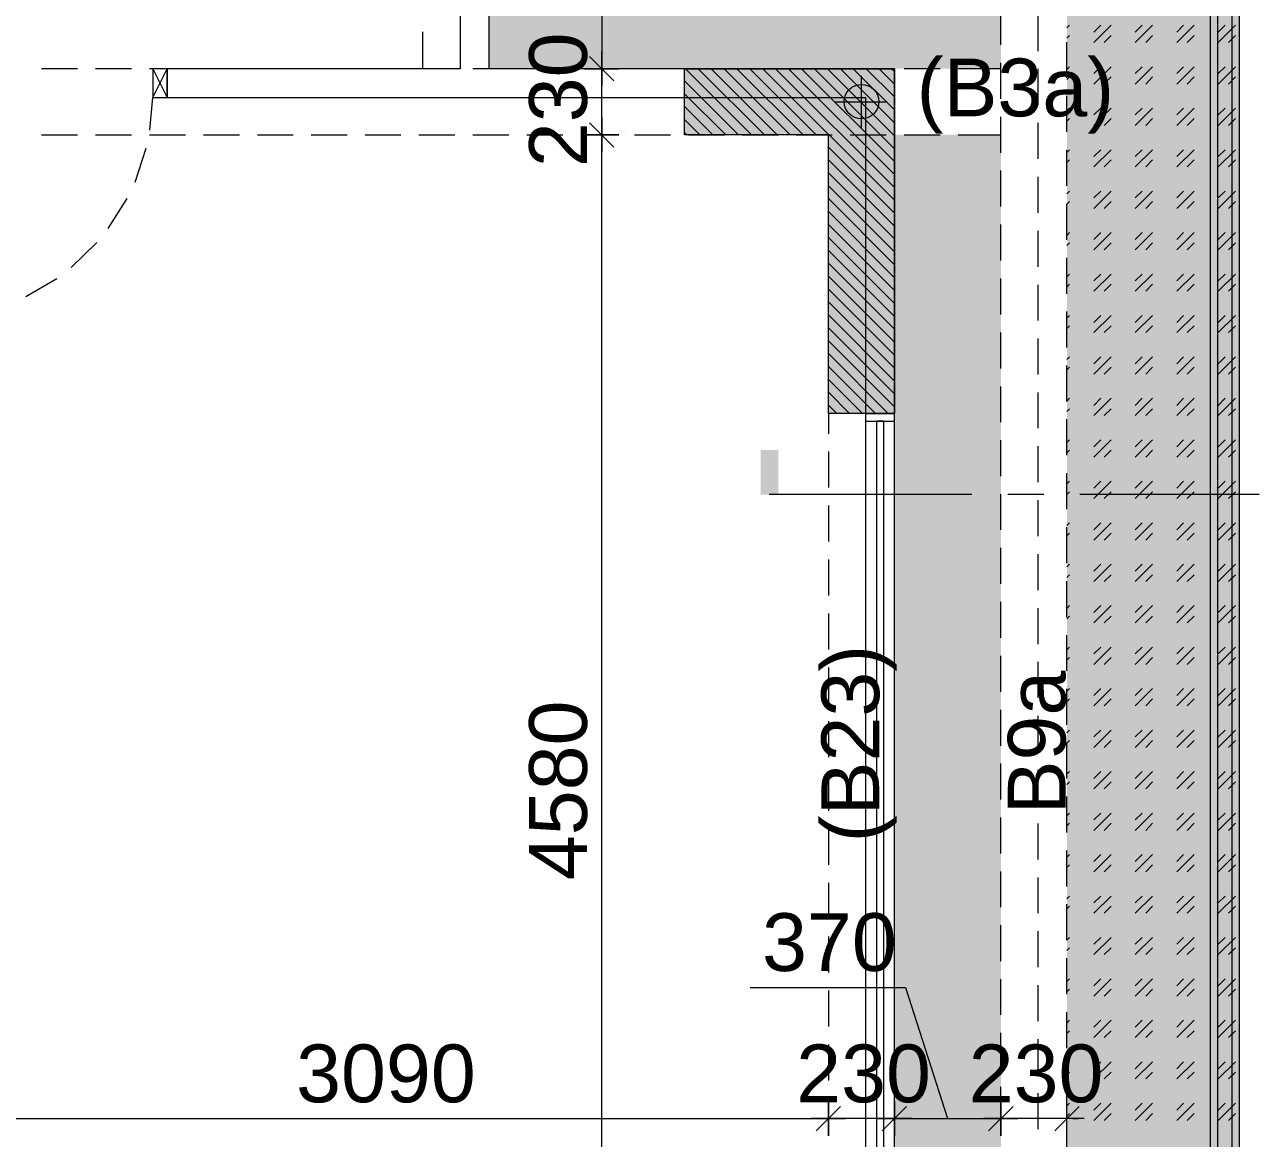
# Model space of a CAD drawing. Header units: millimetres. Extents: x -1303 to 98744, y -1303 to 90097.
# Drawn here: x 70999 to 75293, y 48611 to 52485 of the extents above; entities that cross this region are included whole.
import ezdxf

# ---------------------------------------------------------------- set-up
doc = ezdxf.new("R2010")
doc.units = ezdxf.units.MM
doc.layers.add('PDF_Geometry', color=7, linetype='Continuous')
doc.layers.add('PDF_Text', color=7, linetype='Continuous')
doc.layers.add('PDF_Solid Fills', color=192, linetype='Continuous', true_color=0xc2c0c0c0)
doc.styles.add('PDF ArialMT', font='arial.ttf')

msp = doc.modelspace()

# ---------------------------------------------------------------- hatches: boundary and pattern name
at = {"layer": 'PDF_Solid Fills'}
msp.add_hatch(color=256, dxfattribs=at).paths.add_polyline_path([(73294.27487, 52332.70656), (74024.29631, 52332.70656), (74024.29631, 51132.74276), (73794.26737, 51132.74276), (73794.26737, 52102.68174), (73294.27487, 52102.68174)])

# ---------------------------------------------------------------- linework, layer by layer
at = {"layer": 'PDF_Geometry', "color": 9, "lineweight": 0, "true_color": 0xc0c0c0}
for points in [[(74023.61861, 46692.48082), (75223.66506, 46692.48082), (75223.66506, 62532.60548), (71793.62796, 62532.60548)], [(74023.61861, 46717.02259), (75199.11916, 46717.02259), (75199.11916, 62507.21659), (71793.62796, 62507.21659)], [(74023.61861, 46766.95324), (75149.19264, 46766.95324), (75149.19264, 62457.28594), (71793.62796, 62457.28594)], [(74023.61861, 46792.34213), (75123.80375, 46792.34213), (75123.80375, 62431.89706), (71793.62796, 62431.89706)], [(74523.7764, 52393.12914), (74523.7764, 52518.38347)], [(74623.6377, 52300.03655), (74623.6377, 52424.44375)], [(71433.95205, 52118.08286), (71444.10926, 52232.33285), (71494.03578, 52332.19829)], [(71444.10926, 52332.19829), (71494.03578, 52232.33285)], [(74523.7764, 52206.10097), (74523.7764, 52331.35116)], [(74623.6377, 52112.16126), (74623.6377, 52237.41145)], [(74523.7764, 52018.22155), (74523.7764, 52143.47174)], [(71382.32302, 51937.8234), (71421.2576, 52056.30488)], [(74623.6377, 51925.12896), (74623.6377, 52049.53616)], [(74523.7764, 51831.18924), (74523.7764, 51956.44357)], [(71289.23043, 51776.17999), (71355.24815, 51881.1199)], [(74623.6377, 51737.24954), (74623.6377, 51862.50386)], [(74523.7764, 51643.31395), (74523.7764, 51768.56415)], [(71159.74876, 51640.77258), (71249.46112, 51727.09646)], [(74623.6377, 51549.37425), (74623.6377, 51674.62443)], [(71002.34095, 51539.21703), (71109.82224, 51602.68925)], [(74523.7764, 51456.28166), (74523.7764, 51580.68473)], [(74623.6377, 51362.34194), (74623.6377, 51487.59214)], [(74523.7764, 51268.40223), (74523.7764, 51393.65656)], [(74623.6377, 51174.46252), (74623.6377, 51299.71685)], [(74523.7764, 51081.36993), (74523.7764, 51205.77713)], [(74623.6377, 50987.43435), (74623.6377, 51112.68455)], [(74523.7764, 50893.49464), (74523.7764, 51018.74483)], [(74623.6377, 50799.55493), (74623.6377, 50924.80513)], [(74523.7764, 50705.61521), (74523.7764, 50830.86954)], [(74623.6377, 50612.52263), (74623.6377, 50736.92983)], [(74523.7764, 50518.58292), (74523.7764, 50643.83725)], [(74623.6377, 50424.64733), (74623.6377, 50549.89753)], [(74523.7764, 50330.70763), (74523.7764, 50455.95782)], [(74623.6377, 50237.61504), (74623.6377, 50362.01811)], [(74523.7764, 50143.67533), (74523.7764, 50268.92552)], [(74623.6377, 50049.73561), (74623.6377, 50174.98994)], [(74523.7764, 49955.7959), (74523.7764, 50081.05023)], [(74623.6377, 49862.70332), (74623.6377, 49987.11052)], [(74523.7764, 49768.76773), (74523.7764, 49893.1708)], [(74623.6377, 49674.82803), (74623.6377, 49800.07821)], [(74523.7764, 49580.88831), (74523.7764, 49706.13851)], [(74623.6377, 49486.9486), (74623.6377, 49612.20292)], [(74523.7764, 49393.85601), (74523.7764, 49518.26322)], [(74623.6377, 49299.9163), (74623.6377, 49425.17063)], [(74523.7764, 49205.98072), (74523.7764, 49331.23091)], [(74623.6377, 49112.04101), (74623.6377, 49237.2912)], [(74523.7764, 49018.94842), (74523.7764, 49143.35149)], [(74623.6377, 48925.00871), (74623.6377, 49049.41591)], [(74523.7764, 48831.06899), (74523.7764, 48956.32332)], [(74623.6377, 48737.12929), (74623.6377, 48862.38361)], [(74523.7764, 48643.1937), (74523.7764, 48768.4439)], [(74623.6377, 48550.10111), (74623.6377, 48674.50418)]]:
    msp.add_lwpolyline(points, dxfattribs=at)
at = {"layer": 'PDF_Geometry', "color": 122, "lineweight": 0, "true_color": 0x00b88a}
for points in [[(73005.52587, 58237.65195), (73005.52587, 58257.11924), (73005.52587, 52352.50857), (73005.52587, 52371.97173)], [(73005.52587, 52102.00405), (73005.52587, 52332.19829)], [(73005.52587, 47542.16144), (73005.52587, 52082.54089), (73005.52587, 52062.2306)], [(73521.76659, 49135.73565), (74062.54494, 49135.73565), (74208.95253, 48679.58279)], [(74665.95252, 48721.8976), (74581.32289, 48637.26798)], [(74623.6377, 48619.49493), (74623.6377, 48739.67066)], [(70744.22059, 48679.58279), (70723.90618, 48679.58279), (73773.96121, 48679.58279), (73753.6468, 48679.58279)], [(74023.61861, 48679.58279), (73794.26737, 48679.58279)], [(74064.23918, 48679.58279), (74043.92476, 48679.58279), (74373.9803, 48679.58279), (74353.67415, 48679.58279)], [(74623.6377, 48679.58279), (74393.45174, 48679.58279)], [(74683.7297, 48679.58279), (74563.55398, 48679.58279)], [(74643.95212, 48679.58279), (74664.26654, 48679.58279)]]:
    msp.add_lwpolyline(points, dxfattribs=at)
at = {"layer": 'PDF_Geometry', "color": 9, "lineweight": 0, "true_color": 0xc0c0c0}
for points in [[(74023.61861, 52332.19829), (72613.68408, 52332.19829), (72613.68408, 52632.63346), (72513.82278, 52632.63346), (72513.82278, 52332.19829), (71494.03578, 52332.19829), (71494.03578, 52232.33285), (73923.75731, 52232.33285), (73923.75731, 51132.14771), (74023.61861, 51132.14771)], [(71444.10926, 52232.33285), (71494.04074, 52232.33285), (71494.04074, 52332.19581), (71444.10926, 52332.19581)], [(73923.75731, 51105.91583), (74023.62027, 51105.91583), (74023.62027, 51132.15101), (73923.75731, 51132.15101)], [(73923.75731, 48492.55049), (74023.62027, 48492.55049), (74023.62027, 51132.14848), (73923.75731, 51132.14848)], [(73960.98939, 48518.7865), (73987.22457, 48518.7865), (73987.22457, 51105.91428), (73960.98939, 51105.91428)]]:
    msp.add_lwpolyline(points, close=True, dxfattribs=at)
at = {"layer": 'PDF_Geometry', "color": 157, "lineweight": 0, "true_color": 0x3f5f7f}
for points in [[(74393.45174, 52415.13366), (74393.45174, 52539.54087)], [(72383.49811, 52332.19829), (72383.49811, 52460.83284)], [(72613.68408, 52332.19829), (72613.68408, 52460.83284)], [(74623.6377, 52300.03655), (74623.6377, 52424.44375)], [(74393.45174, 52227.25837), (74393.45174, 52352.50857)], [(71182.60041, 52332.19829), (71057.35021, 52332.19829)], [(71370.47983, 52332.19829), (71245.22964, 52332.19829)], [(71557.508, 52332.19829), (71432.25781, 52332.19829)], [(71745.38742, 52332.19829), (71620.13723, 52332.19829)], [(71932.41559, 52332.19829), (71808.01666, 52332.19829)], [(72120.29502, 52332.19829), (71995.04482, 52332.19829)], [(72307.33145, 52332.19829), (72182.92424, 52332.19829)], [(72495.2026, 52332.19829), (72369.95241, 52332.19829)], [(72682.23904, 52332.19829), (72557.83183, 52332.19829)], [(72870.11846, 52332.19829), (72744.86, 52332.19829)], [(73057.98962, 52332.19829), (72932.73943, 52332.19829)], [(73245.02605, 52332.19829), (73119.77586, 52332.19829)], [(73432.90548, 52332.19829), (73307.64701, 52332.19829)], [(73619.93364, 52332.19829), (73494.68345, 52332.19829)], [(73807.81306, 52332.19829), (73682.56288, 52332.19829)], [(73994.84124, 52332.19829), (73870.43403, 52332.19829)], [(74182.72066, 52332.19829), (74057.47046, 52332.19829)], [(74393.45174, 52332.19829), (74245.34989, 52332.19829)], [(74623.6377, 52112.16126), (74623.6377, 52237.41145)], [(74393.45174, 52039.37895), (74393.45174, 52164.62915)], [(71057.35021, 52102.00405), (71182.60041, 52102.00405)], [(71245.22964, 52102.00405), (71370.47983, 52102.00405)], [(71432.25781, 52102.00405), (71557.508, 52102.00405)], [(71620.13723, 52102.00405), (71745.38742, 52102.00405)], [(71808.01666, 52102.00405), (71932.41559, 52102.00405)], [(71995.04482, 52102.00405), (72120.29502, 52102.00405)], [(72182.92424, 52102.00405), (72307.33145, 52102.00405)], [(72369.95241, 52102.00405), (72495.2026, 52102.00405)], [(72557.83183, 52102.00405), (72682.23904, 52102.00405)], [(72744.86, 52102.00405), (72870.11846, 52102.00405)], [(72932.73943, 52102.00405), (73057.98962, 52102.00405)], [(73119.77586, 52102.00405), (73245.02605, 52102.00405)], [(73307.64701, 52102.00405), (73432.90548, 52102.00405)], [(73494.68345, 52102.00405), (73619.93364, 52102.00405)], [(73682.56288, 52102.00405), (73807.81306, 52102.00405)], [(73870.43403, 52102.00405), (73994.84124, 52102.00405)], [(74057.47046, 52102.00405), (74182.72066, 52102.00405)], [(74245.34989, 52102.00405), (74393.45174, 52102.00405)], [(74623.6377, 51925.12896), (74623.6377, 52049.53616)], [(74393.45174, 51852.34665), (74393.45174, 51977.60098)], [(74623.6377, 51737.24954), (74623.6377, 51862.50386)], [(74393.45174, 51664.47136), (74393.45174, 51789.72156)], [(74623.6377, 51549.37425), (74623.6377, 51674.62443)], [(74393.45174, 51477.43906), (74393.45174, 51602.68925)], [(74623.6377, 51362.34194), (74623.6377, 51487.59214)], [(74393.45174, 51289.55964), (74393.45174, 51414.81396)], [(74623.6377, 51174.46252), (74623.6377, 51299.71685)], [(74393.45174, 51102.52734), (74393.45174, 51226.93454)], [(73794.26737, 51132.14771), (73794.26737, 51061.90677)], [(74023.61861, 51061.90677), (74023.61861, 51132.14771)], [(74623.6377, 50987.43435), (74623.6377, 51112.68455)], [(74393.45174, 50914.65205), (74393.45174, 51039.90224)], [(73794.26737, 51000.12879), (73794.26737, 50874.87447)], [(74023.61861, 50874.87447), (74023.61861, 51000.12879)], [(74623.6377, 50799.55493), (74623.6377, 50924.80513)], [(74393.45174, 50727.61975), (74393.45174, 50852.02695)], [(73794.26737, 50812.24937), (73794.26737, 50686.99918)], [(74023.61861, 50686.99918), (74023.61861, 50812.24937)], [(74623.6377, 50612.52263), (74623.6377, 50736.92983)], [(74393.45174, 50539.74033), (74393.45174, 50664.99465)], [(73794.26737, 50624.36995), (73794.26737, 50499.96688)], [(74023.61861, 50499.96688), (74023.61861, 50624.36995)], [(74623.6377, 50424.64733), (74623.6377, 50549.89753)], [(74393.45174, 50352.71215), (74393.45174, 50477.11522)], [(73794.26737, 50437.34178), (73794.26737, 50312.08745)], [(74023.61861, 50312.08745), (74023.61861, 50437.34178)], [(74623.6377, 50237.61504), (74623.6377, 50362.01811)], [(74393.45174, 50164.83273), (74393.45174, 50290.08293)], [(73794.26737, 50249.46236), (73794.26737, 50125.05516)], [(74023.61861, 50125.05516), (74023.61861, 50249.46236)], [(74623.6377, 50049.73561), (74623.6377, 50174.98994)], [(74393.45174, 49976.95331), (74393.45174, 50102.20764)], [(73794.26737, 50062.43005), (73794.26737, 49937.17987)], [(74023.61861, 49937.17987), (74023.61861, 50062.43005)], [(74623.6377, 49862.70332), (74623.6377, 49987.11052)], [(74393.45174, 49789.92514), (74393.45174, 49915.17533)], [(73794.26737, 49874.55476), (73794.26737, 49750.14756)], [(74023.61861, 49750.14756), (74023.61861, 49874.55476)], [(74623.6377, 49674.82803), (74623.6377, 49800.07821)], [(74393.45174, 49602.04572), (74393.45174, 49727.29591)], [(73794.26737, 49687.52247), (73794.26737, 49562.26814)], [(74023.61861, 49562.26814), (74023.61861, 49687.52247)], [(74623.6377, 49486.9486), (74623.6377, 49612.20292)], [(74393.45174, 49415.01341), (74393.45174, 49539.42062)], [(73794.26737, 49499.64304), (73794.26737, 49374.39285)], [(74023.61861, 49374.39285), (74023.61861, 49499.64304)], [(74623.6377, 49299.9163), (74623.6377, 49425.17063)], [(74393.45174, 49227.13812), (74393.45174, 49352.38832)], [(73794.26737, 49312.61075), (73794.26737, 49187.36055)], [(74023.61861, 49187.36055), (74023.61861, 49312.61075)], [(74623.6377, 49112.04101), (74623.6377, 49237.2912)], [(74393.45174, 49040.10583), (74393.45174, 49164.5089)], [(73794.26737, 49124.73545), (73794.26737, 48999.48113)], [(74023.61861, 48999.48113), (74023.61861, 49124.73545)], [(74623.6377, 48925.00871), (74623.6377, 49049.41591)], [(74393.45174, 48852.2264), (74393.45174, 48977.48073)], [(73794.26737, 48937.70315), (73794.26737, 48812.45295)], [(74023.61861, 48812.45295), (74023.61861, 48937.70315)], [(74623.6377, 48737.12929), (74623.6377, 48862.38361)], [(74393.45174, 48665.1941), (74393.45174, 48789.60131)], [(73794.26737, 48749.82373), (73794.26737, 48624.57353)], [(74023.61861, 48624.57353), (74023.61861, 48749.82373)], [(74623.6377, 48550.10111), (74623.6377, 48674.50418)]]:
    msp.add_lwpolyline(points, dxfattribs=at)
at = {"layer": 'PDF_Geometry', "lineweight": 0}
for points in [[(72383.49811, 52482.83737), (72383.49811, 52482.83737)], [(72383.49811, 52482.83737), (72383.49811, 52482.83737)], [(72613.68408, 52482.83737), (72613.68408, 52482.83737)], [(72613.68408, 52482.83737), (72613.68408, 52482.83737)], [(74393.45174, 52482.83737), (74393.45174, 52482.83737)], [(74393.45174, 52482.83737), (74393.45174, 52482.83737)], [(74623.6377, 52474.3744), (74632.95192, 52483.68449)], [(74623.6377, 52482.83737), (74623.6377, 52482.83737)], [(74717.58155, 52423.59663), (74777.66528, 52483.68449)], [(74717.58155, 52459.14273), (74741.27619, 52483.68449)], [(74861.45191, 52423.59663), (74921.53565, 52483.68449)], [(74861.45191, 52459.14273), (74885.98954, 52483.68449)], [(75006.16527, 52423.59663), (75066.25727, 52483.68449)], [(75006.16527, 52459.14273), (75029.85991, 52483.68449)], [(75150.03564, 52423.59663), (75210.12763, 52483.68449)], [(75150.03564, 52459.14273), (75174.58153, 52483.68449)], [(74623.6377, 52437.98532), (74632.95192, 52447.2954)], [(74753.12765, 52423.59663), (74777.66528, 52447.2954)], [(74897.841, 52423.59663), (74921.53565, 52447.2954)], [(75041.71136, 52423.59663), (75066.25727, 52447.2954)], [(75186.42472, 52423.59663), (75210.12763, 52447.2954)], [(72383.49811, 52421.0594), (72383.49811, 52421.0594)], [(72383.49811, 52421.0594), (72383.49811, 52421.0594)], [(72613.68408, 52421.0594), (72613.68408, 52421.0594)], [(72613.68408, 52421.0594), (72613.68408, 52421.0594)], [(74393.45174, 52421.0594), (74393.45174, 52421.0594)], [(74393.45174, 52421.0594), (74393.45174, 52421.0594)], [(74623.6377, 52421.0594), (74623.6377, 52421.0594)], [(75223.66506, 52300.03655), (75223.66506, 52424.44375)], [(72383.49811, 52332.19829), (72383.49811, 52332.19829)], [(72383.49811, 52332.19829), (72383.49811, 52332.19829)], [(72613.68408, 52332.19829), (72613.68408, 52332.19829)], [(72613.68408, 52332.19829), (72613.68408, 52332.19829)], [(73005.52587, 52332.19829), (73005.52587, 52332.19829)], [(73005.52587, 52332.19829), (73005.52587, 52332.19829)], [(73086.767, 52332.19829), (73086.767, 52332.19829)], [(73086.767, 52332.19829), (73086.767, 52332.19829)], [(73149.39623, 52332.19829), (73149.39623, 52332.19829)], [(73149.39623, 52332.19829), (73149.39623, 52332.19829)], [(73212.0172, 52332.19829), (73212.0172, 52332.19829)], [(73212.0172, 52332.19829), (73212.0172, 52332.19829)], [(73294.10958, 52332.19829), (73294.10958, 52332.19829)], [(73294.10958, 52332.19829), (73294.10958, 52332.19829)], [(73296.64682, 52332.19829), (73526.84106, 52102.00405)], [(73341.49886, 52332.19829), (73571.69311, 52102.00405)], [(73386.35918, 52332.19829), (73616.54515, 52102.00405)], [(73431.21123, 52332.19829), (73661.40547, 52102.00405)], [(73476.06328, 52332.19829), (73706.25751, 52102.00405)], [(73520.91533, 52332.19829), (73751.10956, 52102.00405)], [(73565.76737, 52332.19829), (74023.61861, 51874.35118)], [(73610.62769, 52332.19829), (74023.61861, 51919.20323)], [(73655.47974, 52332.19829), (74023.61861, 51964.05941)], [(73700.33179, 52332.19829), (74023.61861, 52008.91146)], [(73746.0351, 52332.19829), (74023.61861, 52053.76764)], [(73790.88714, 52332.19829), (74023.61861, 52098.61969)], [(73835.73919, 52332.19829), (74023.61861, 52143.47174)], [(73880.59124, 52332.19829), (74023.61861, 52189.17504)], [(73925.44329, 52332.19829), (74023.61861, 52234.02709)], [(73970.30361, 52332.19829), (74023.61861, 52278.87914)], [(74015.15565, 52332.19829), (74023.61861, 52323.73533)], [(74393.45174, 52332.19829), (74393.45174, 52332.19829)], [(74393.45174, 52332.19829), (74393.45174, 52332.19829)], [(74623.6377, 52329.65692), (74632.95192, 52338.967)], [(74623.6377, 52332.19829), (74623.6377, 52332.19829)], [(74717.58155, 52278.87914), (74777.66528, 52338.967)], [(74717.58155, 52315.27236), (74741.27619, 52338.967)], [(74861.45191, 52278.87914), (74921.53565, 52338.967)], [(74861.45191, 52315.27236), (74885.98954, 52338.967)], [(75006.16527, 52278.87914), (75066.25727, 52338.967)], [(75006.16527, 52315.27236), (75029.85991, 52338.967)], [(75150.03564, 52278.87914), (75210.12763, 52338.967)], [(75150.03564, 52315.27236), (75174.58153, 52338.967)], [(73294.10958, 52289.88348), (73481.989, 52102.00405)], [(74623.6377, 52294.11496), (74632.95192, 52303.42504)], [(74753.12765, 52278.87914), (74777.66528, 52303.42504)], [(74897.841, 52278.87914), (74921.53565, 52303.42504)], [(75041.71136, 52278.87914), (75066.25727, 52303.42504)], [(75186.42472, 52278.87914), (75210.12763, 52303.42504)], [(73294.10958, 52245.02729), (73437.13696, 52102.00405)], [(75223.66506, 52112.16126), (75223.66506, 52237.41145)], [(73294.10958, 52200.17524), (73392.27664, 52102.00405)], [(74623.6377, 52185.78656), (74632.95192, 52195.09664)], [(74717.58155, 52135.00878), (74777.66528, 52195.09664)], [(74717.58155, 52171.402), (74741.27619, 52195.09664)], [(74861.45191, 52135.00878), (74921.53565, 52195.09664)], [(74861.45191, 52171.402), (74885.98954, 52195.09664)], [(75006.16527, 52135.00878), (75066.25727, 52195.09664)], [(75006.16527, 52171.402), (75029.85991, 52195.09664)], [(75150.03564, 52135.00878), (75210.12763, 52195.09664)], [(75150.03564, 52171.402), (75174.58153, 52195.09664)], [(73294.10958, 52155.32319), (73347.4246, 52102.00405)], [(74623.6377, 52149.39747), (74632.95192, 52158.70756)], [(74753.12765, 52135.00878), (74777.66528, 52158.70756)], [(74897.841, 52135.00878), (74921.53565, 52158.70756)], [(75041.71136, 52135.00878), (75066.25727, 52158.70756)], [(75186.42472, 52135.00878), (75210.12763, 52158.70756)], [(73005.52587, 52102.00405), (73005.52587, 52102.00405)], [(73005.52587, 52102.00405), (73005.52587, 52102.00405)], [(73086.767, 52102.00405), (73086.767, 52102.00405)], [(73086.767, 52102.00405), (73086.767, 52102.00405)], [(73149.39623, 52102.00405), (73149.39623, 52102.00405)], [(73149.39623, 52102.00405), (73149.39623, 52102.00405)], [(73212.0172, 52102.00405), (73212.0172, 52102.00405)], [(73212.0172, 52102.00405), (73212.0172, 52102.00405)], [(73294.10958, 52110.46701), (73301.72956, 52102.00405)], [(73294.10958, 52102.00405), (73294.10958, 52102.00405)], [(73294.10958, 52102.00405), (73294.10958, 52102.00405)], [(73794.26737, 52059.68923), (74023.61861, 51829.49913)], [(74623.6377, 52041.0732), (74632.95192, 52050.37915)], [(74717.58155, 51990.29542), (74777.66528, 52050.37915)], [(74717.58155, 52026.68451), (74741.27619, 52050.37915)], [(74861.45191, 51990.29542), (74921.53565, 52050.37915)], [(74861.45191, 52026.68451), (74885.98954, 52050.37915)], [(75006.16527, 51990.29542), (75066.25727, 52050.37915)], [(75006.16527, 52026.68451), (75029.85991, 52050.37915)], [(75150.03564, 51990.29542), (75210.12763, 52050.37915)], [(75150.03564, 52026.68451), (75174.58153, 52050.37915)], [(73794.26737, 52014.83719), (74023.61861, 51784.64295)], [(74623.6377, 52005.5271), (74632.95192, 52014.83719)], [(74753.12765, 51990.29542), (74777.66528, 52014.83719)], [(74897.841, 51990.29542), (74921.53565, 52014.83719)], [(75041.71136, 51990.29542), (75066.25727, 52014.83719)], [(75186.42472, 51990.29542), (75210.12763, 52014.83719)], [(75223.66506, 51925.12896), (75223.66506, 52049.53616)], [(73794.26737, 51969.98101), (74023.61861, 51739.79091)], [(73794.26737, 51925.12896), (74023.61861, 51694.93472)], [(73794.26737, 51880.27691), (74023.61861, 51650.08267)], [(74623.6377, 51897.20283), (74632.95192, 51906.50879)], [(74717.58155, 51846.42506), (74777.66528, 51906.50879)], [(74717.58155, 51882.81414), (74741.27619, 51906.50879)], [(74861.45191, 51846.42506), (74921.53565, 51906.50879)], [(74861.45191, 51882.81414), (74885.98954, 51906.50879)], [(75006.16527, 51846.42506), (75066.25727, 51906.50879)], [(75006.16527, 51882.81414), (75029.85991, 51906.50879)], [(75150.03564, 51846.42506), (75210.12763, 51906.50879)], [(75150.03564, 51882.81414), (75174.58153, 51906.50879)], [(73794.26737, 51835.42072), (74023.61861, 51605.23062)], [(74623.6377, 51860.80961), (74632.95192, 51870.1197)], [(74753.12765, 51846.42506), (74777.66528, 51870.1197)], [(74897.841, 51846.42506), (74921.53565, 51870.1197)], [(75041.71136, 51846.42506), (75066.25727, 51870.1197)], [(75186.42472, 51846.42506), (75210.12763, 51870.1197)], [(75223.66506, 51737.24954), (75223.66506, 51862.50386)], [(73794.26737, 51790.56868), (74023.61861, 51560.37444)], [(74623.6377, 51752.48535), (74632.95192, 51762.63842)], [(74717.58155, 51702.55469), (74777.66528, 51762.63842)], [(74717.58155, 51738.09665), (74741.27619, 51762.63842)], [(74861.45191, 51702.55469), (74921.53565, 51762.63842)], [(74861.45191, 51738.09665), (74885.98954, 51762.63842)], [(75006.16527, 51702.55469), (75066.25727, 51762.63842)], [(75006.16527, 51738.09665), (75029.85991, 51762.63842)], [(75150.03564, 51702.55469), (75210.12763, 51762.63842)], [(75150.03564, 51738.09665), (75174.58153, 51762.63842)], [(73794.26737, 51744.8695), (74023.61861, 51515.5224)], [(74623.6377, 51716.93925), (74632.95192, 51726.24934)], [(74753.12765, 51702.55469), (74777.66528, 51726.24934)], [(74897.841, 51702.55469), (74921.53565, 51726.24934)], [(75041.71136, 51702.55469), (75066.25727, 51726.24934)], [(75186.42472, 51702.55469), (75210.12763, 51726.24934)], [(73794.26737, 51700.01332), (74023.61861, 51470.66621)], [(75223.66506, 51549.37425), (75223.66506, 51674.62443)], [(73794.26737, 51655.16128), (74023.61861, 51425.81416)], [(73794.26737, 51610.3051), (74023.61861, 51380.96211)], [(74623.6377, 51608.61498), (74632.95192, 51617.92506)], [(74623.6377, 51572.22177), (74632.95192, 51582.37897)], [(74717.58155, 51557.83721), (74777.66528, 51617.92506)], [(74717.58155, 51594.22629), (74741.27619, 51617.92506)], [(74753.12765, 51557.83721), (74777.66528, 51582.37897)], [(74861.45191, 51557.83721), (74921.53565, 51617.92506)], [(74861.45191, 51594.22629), (74885.98954, 51617.92506)], [(74897.841, 51557.83721), (74921.53565, 51582.37897)], [(75006.16527, 51557.83721), (75066.25727, 51617.92506)], [(75006.16527, 51594.22629), (75029.85991, 51617.92506)], [(75041.71136, 51557.83721), (75066.25727, 51582.37897)], [(75150.03564, 51557.83721), (75210.12763, 51617.92506)], [(75150.03564, 51594.22629), (75174.58153, 51617.92506)], [(75186.42472, 51557.83721), (75210.12763, 51582.37897)], [(73794.26737, 51565.45305), (74023.61861, 51335.25881)], [(73794.26737, 51520.60099), (74023.61861, 51290.40676)], [(73794.26737, 51475.74481), (74023.61861, 51245.55471)], [(74623.6377, 51464.74462), (74632.95192, 51474.0547)], [(74717.58155, 51413.96684), (74777.66528, 51474.0547)], [(74717.58155, 51449.50881), (74741.27619, 51474.0547)], [(74861.45191, 51413.96684), (74921.53565, 51474.0547)], [(74861.45191, 51449.50881), (74885.98954, 51474.0547)], [(75006.16527, 51413.96684), (75066.25727, 51474.0547)], [(75006.16527, 51449.50881), (75029.85991, 51474.0547)], [(75150.03564, 51413.96684), (75210.12763, 51474.0547)], [(75150.03564, 51449.50881), (75174.58153, 51474.0547)], [(75223.66506, 51362.34194), (75223.66506, 51487.59214)], [(73794.26737, 51430.89277), (74023.61861, 51200.69853)], [(74623.6377, 51428.3514), (74632.95192, 51437.66148)], [(74753.12765, 51413.96684), (74777.66528, 51437.66148)], [(74897.841, 51413.96684), (74921.53565, 51437.66148)], [(75041.71136, 51413.96684), (75066.25727, 51437.66148)], [(75186.42472, 51413.96684), (75210.12763, 51437.66148)], [(73794.26737, 51386.03659), (74023.61861, 51155.84648)], [(73794.26737, 51341.18454), (74002.4612, 51132.14771)], [(74623.6377, 51320.02713), (74632.95192, 51329.33722)], [(74717.58155, 51269.24935), (74777.66528, 51329.33722)], [(74717.58155, 51305.63844), (74741.27619, 51329.33722)], [(74861.45191, 51269.24935), (74921.53565, 51329.33722)], [(74861.45191, 51305.63844), (74885.98954, 51329.33722)], [(75006.16527, 51269.24935), (75066.25727, 51329.33722)], [(75006.16527, 51305.63844), (75029.85991, 51329.33722)], [(75150.03564, 51269.24935), (75210.12763, 51329.33722)], [(75150.03564, 51305.63844), (75174.58153, 51329.33722)], [(73794.26737, 51296.33248), (73957.60916, 51132.14771)], [(74623.6377, 51284.48104), (74632.95192, 51293.79112)], [(74753.12765, 51269.24935), (74777.66528, 51293.79112)], [(74897.841, 51269.24935), (74921.53565, 51293.79112)], [(75041.71136, 51269.24935), (75066.25727, 51293.79112)], [(75186.42472, 51269.24935), (75210.12763, 51293.79112)], [(75223.66506, 51174.46252), (75223.66506, 51299.71685)], [(73794.26737, 51251.4763), (73912.74884, 51132.14771)], [(73794.26737, 51206.62426), (73867.8968, 51132.14771)], [(73794.26737, 51161.76808), (73823.04475, 51132.14771)], [(74623.6377, 51176.15677), (74632.95192, 51185.46685)], [(74623.6377, 51139.76768), (74632.95192, 51149.07363)], [(74717.58155, 51125.37899), (74777.66528, 51185.46685)], [(74717.58155, 51160.92508), (74741.27619, 51185.46685)], [(74753.12765, 51125.37899), (74777.66528, 51149.07363)], [(74861.45191, 51125.37899), (74921.53565, 51185.46685)], [(74861.45191, 51160.92508), (74885.98954, 51185.46685)], [(74897.841, 51125.37899), (74921.53565, 51149.07363)], [(75006.16527, 51125.37899), (75066.25727, 51185.46685)], [(75006.16527, 51160.92508), (75029.85991, 51185.46685)], [(75041.71136, 51125.37899), (75066.25727, 51149.07363)], [(75150.03564, 51125.37899), (75210.12763, 51185.46685)], [(75150.03564, 51160.92508), (75174.58153, 51185.46685)], [(75186.42472, 51125.37899), (75210.12763, 51149.07363)], [(75223.66506, 50987.43435), (75223.66506, 51112.68455)], [(74623.6377, 51031.43928), (74632.95192, 51040.74936)], [(74717.58155, 50980.6615), (74777.66528, 51040.74936)], [(74717.58155, 51017.05472), (74741.27619, 51040.74936)], [(74861.45191, 50980.6615), (74921.53565, 51040.74936)], [(74861.45191, 51017.05472), (74885.98954, 51040.74936)], [(75006.16527, 50980.6615), (75066.25727, 51040.74936)], [(75006.16527, 51017.05472), (75029.85991, 51040.74936)], [(75150.03564, 50980.6615), (75210.12763, 51040.74936)], [(75150.03564, 51017.05472), (75174.58153, 51040.74936)], [(74623.6377, 50995.89731), (74632.95192, 51005.20327)], [(74753.12765, 50980.6615), (74777.66528, 51005.20327)], [(74897.841, 50980.6615), (74921.53565, 51005.20327)], [(75041.71136, 50980.6615), (75066.25727, 51005.20327)], [(75186.42472, 50980.6615), (75210.12763, 51005.20327)], [(74623.6377, 50887.56891), (74632.95192, 50896.879)], [(74717.58155, 50836.79113), (74777.66528, 50896.879)], [(74717.58155, 50872.33724), (74741.27619, 50896.879)], [(74861.45191, 50836.79113), (74921.53565, 50896.879)], [(74861.45191, 50872.33724), (74885.98954, 50896.879)], [(75006.16527, 50836.79113), (75066.25727, 50896.879)], [(75006.16527, 50872.33724), (75029.85991, 50896.879)], [(75150.03564, 50836.79113), (75210.12763, 50896.879)], [(75150.03564, 50872.33724), (75174.58153, 50896.879)], [(75223.66506, 50799.55493), (75223.66506, 50924.80513)], [(74623.6377, 50851.17983), (74632.95192, 50860.48991)], [(74753.12765, 50836.79113), (74777.66528, 50860.48991)], [(74897.841, 50836.79113), (74921.53565, 50860.48991)], [(75041.71136, 50836.79113), (75066.25727, 50860.48991)], [(75186.42472, 50836.79113), (75210.12763, 50860.48991)], [(74623.6377, 50742.85143), (74632.95192, 50752.16151)], [(74717.58155, 50692.07365), (74777.66528, 50752.16151)], [(74717.58155, 50728.46687), (74741.27619, 50752.16151)], [(74861.45191, 50692.07365), (74921.53565, 50752.16151)], [(74861.45191, 50728.46687), (74885.98954, 50752.16151)], [(75006.16527, 50692.07365), (75066.25727, 50752.16151)], [(75006.16527, 50728.46687), (75029.85991, 50752.16151)], [(75150.03564, 50692.07365), (75210.12763, 50752.16151)], [(75150.03564, 50728.46687), (75174.58153, 50752.16151)], [(75223.66506, 50612.52263), (75223.66506, 50736.92983)], [(74623.6377, 50707.30947), (74632.95192, 50716.61955)], [(74753.12765, 50692.07365), (74777.66528, 50716.61955)], [(74897.841, 50692.07365), (74921.53565, 50716.61955)], [(75041.71136, 50692.07365), (75066.25727, 50716.61955)], [(75186.42472, 50692.07365), (75210.12763, 50716.61955)], [(74623.6377, 50598.98106), (74632.95192, 50608.29114)], [(74717.58155, 50548.20329), (74777.66528, 50608.29114)], [(74717.58155, 50584.59651), (74741.27619, 50608.29114)], [(74861.45191, 50548.20329), (74921.53565, 50608.29114)], [(74861.45191, 50584.59651), (74885.98954, 50608.29114)], [(75006.16527, 50548.20329), (75066.25727, 50608.29114)], [(75006.16527, 50584.59651), (75029.85991, 50608.29114)], [(75150.03564, 50548.20329), (75210.12763, 50608.29114)], [(75150.03564, 50584.59651), (75174.58153, 50608.29114)], [(74623.6377, 50562.59198), (74632.95192, 50571.90206)], [(74753.12765, 50548.20329), (74777.66528, 50571.90206)], [(74897.841, 50548.20329), (74921.53565, 50571.90206)], [(75041.71136, 50548.20329), (75066.25727, 50571.90206)], [(75186.42472, 50548.20329), (75210.12763, 50571.90206)], [(75223.66506, 50424.64733), (75223.66506, 50549.89753)], [(74623.6377, 50454.2677), (74632.95192, 50464.42078)], [(74717.58155, 50404.33292), (74777.66528, 50464.42078)], [(74717.58155, 50439.87902), (74741.27619, 50464.42078)], [(74861.45191, 50404.33292), (74921.53565, 50464.42078)], [(74861.45191, 50439.87902), (74885.98954, 50464.42078)], [(75006.16527, 50404.33292), (75066.25727, 50464.42078)], [(75006.16527, 50439.87902), (75029.85991, 50464.42078)], [(75150.03564, 50404.33292), (75210.12763, 50464.42078)], [(75150.03564, 50439.87902), (75174.58153, 50464.42078)], [(74623.6377, 50418.72161), (74632.95192, 50428.0317)], [(74753.12765, 50404.33292), (74777.66528, 50428.0317)], [(74897.841, 50404.33292), (74921.53565, 50428.0317)], [(75041.71136, 50404.33292), (75066.25727, 50428.0317)], [(75186.42472, 50404.33292), (75210.12763, 50428.0317)], [(75223.66506, 50237.61504), (75223.66506, 50362.01811)], [(74623.6377, 50310.39734), (74632.95192, 50319.7033)], [(74717.58155, 50259.61956), (74777.66528, 50319.7033)], [(74717.58155, 50296.00865), (74741.27619, 50319.7033)], [(74861.45191, 50259.61956), (74921.53565, 50319.7033)], [(74861.45191, 50296.00865), (74885.98954, 50319.7033)], [(75006.16527, 50259.61956), (75066.25727, 50319.7033)], [(75006.16527, 50296.00865), (75029.85991, 50319.7033)], [(75150.03564, 50259.61956), (75210.12763, 50319.7033)], [(75150.03564, 50296.00865), (75174.58153, 50319.7033)], [(74623.6377, 50274.00412), (74632.95192, 50283.31421)], [(74753.12765, 50259.61956), (74777.66528, 50283.31421)], [(74897.841, 50259.61956), (74921.53565, 50283.31421)], [(75041.71136, 50259.61956), (75066.25727, 50283.31421)], [(75186.42472, 50259.61956), (75210.12763, 50283.31421)], [(74623.6377, 50166.52697), (74632.95192, 50175.83293)], [(74717.58155, 50115.7492), (74777.66528, 50175.83293)], [(74717.58155, 50151.29116), (74741.27619, 50175.83293)], [(74861.45191, 50115.7492), (74921.53565, 50175.83293)], [(74861.45191, 50151.29116), (74885.98954, 50175.83293)], [(75006.16527, 50115.7492), (75066.25727, 50175.83293)], [(75006.16527, 50151.29116), (75029.85991, 50175.83293)], [(75150.03564, 50115.7492), (75210.12763, 50175.83293)], [(75150.03564, 50151.29116), (75174.58153, 50175.83293)], [(75223.66506, 50049.73561), (75223.66506, 50174.98994)], [(74623.6377, 50130.13376), (74632.95192, 50139.44384)], [(74753.12765, 50115.7492), (74777.66528, 50139.44384)], [(74897.841, 50115.7492), (74921.53565, 50139.44384)], [(75041.71136, 50115.7492), (75066.25727, 50139.44384)], [(75186.42472, 50115.7492), (75210.12763, 50139.44384)], [(74623.6377, 50021.80949), (74632.95192, 50031.11957)], [(74623.6377, 49985.41627), (74632.95192, 49995.57348)], [(74717.58155, 49971.03172), (74777.66528, 50031.11957)], [(74717.58155, 50007.4208), (74741.27619, 50031.11957)], [(74753.12765, 49971.03172), (74777.66528, 49995.57348)], [(74861.45191, 49971.03172), (74921.53565, 50031.11957)], [(74861.45191, 50007.4208), (74885.98954, 50031.11957)], [(74897.841, 49971.03172), (74921.53565, 49995.57348)], [(75006.16527, 49971.03172), (75066.25727, 50031.11957)], [(75006.16527, 50007.4208), (75029.85991, 50031.11957)], [(75041.71136, 49971.03172), (75066.25727, 49995.57348)], [(75150.03564, 49971.03172), (75210.12763, 50031.11957)], [(75150.03564, 50007.4208), (75174.58153, 50031.11957)], [(75186.42472, 49971.03172), (75210.12763, 49995.57348)], [(75223.66506, 49862.70332), (75223.66506, 49987.11052)], [(74623.6377, 49877.93913), (74632.95192, 49887.24921)], [(74717.58155, 49827.16135), (74777.66528, 49887.24921)], [(74717.58155, 49862.70332), (74741.27619, 49887.24921)], [(74861.45191, 49827.16135), (74921.53565, 49887.24921)], [(74861.45191, 49862.70332), (74885.98954, 49887.24921)], [(75006.16527, 49827.16135), (75066.25727, 49887.24921)], [(75006.16527, 49862.70332), (75029.85991, 49887.24921)], [(75150.03564, 49827.16135), (75210.12763, 49887.24921)], [(75150.03564, 49862.70332), (75174.58153, 49887.24921)], [(74623.6377, 49841.54591), (74632.95192, 49850.85599)], [(74753.12765, 49827.16135), (74777.66528, 49850.85599)], [(74897.841, 49827.16135), (74921.53565, 49850.85599)], [(75041.71136, 49827.16135), (75066.25727, 49850.85599)], [(75186.42472, 49827.16135), (75210.12763, 49850.85599)], [(75223.66506, 49674.82803), (75223.66506, 49800.07821)], [(74623.6377, 49733.22164), (74632.95192, 49742.53173)], [(74717.58155, 49682.44386), (74777.66528, 49742.53173)], [(74717.58155, 49718.83295), (74741.27619, 49742.53173)], [(74861.45191, 49682.44386), (74921.53565, 49742.53173)], [(74861.45191, 49718.83295), (74885.98954, 49742.53173)], [(75006.16527, 49682.44386), (75066.25727, 49742.53173)], [(75006.16527, 49718.83295), (75029.85991, 49742.53173)], [(75150.03564, 49682.44386), (75210.12763, 49742.53173)], [(75150.03564, 49718.83295), (75174.58153, 49742.53173)], [(74623.6377, 49697.67554), (74632.95192, 49706.98562)], [(74753.12765, 49682.44386), (74777.66528, 49706.98562)], [(74897.841, 49682.44386), (74921.53565, 49706.98562)], [(75041.71136, 49682.44386), (75066.25727, 49706.98562)], [(75186.42472, 49682.44386), (75210.12763, 49706.98562)], [(75223.66506, 49486.9486), (75223.66506, 49612.20292)], [(74623.6377, 49589.35127), (74632.95192, 49598.66136)], [(74623.6377, 49552.96218), (74632.95192, 49562.26814)], [(74717.58155, 49538.5735), (74777.66528, 49598.66136)], [(74717.58155, 49574.11959), (74741.27619, 49598.66136)], [(74753.12765, 49538.5735), (74777.66528, 49562.26814)], [(74861.45191, 49538.5735), (74921.53565, 49598.66136)], [(74861.45191, 49574.11959), (74885.98954, 49598.66136)], [(74897.841, 49538.5735), (74921.53565, 49562.26814)], [(75006.16527, 49538.5735), (75066.25727, 49598.66136)], [(75006.16527, 49574.11959), (75029.85991, 49598.66136)], [(75041.71136, 49538.5735), (75066.25727, 49562.26814)], [(75150.03564, 49538.5735), (75210.12763, 49598.66136)], [(75150.03564, 49574.11959), (75174.58153, 49598.66136)], [(75186.42472, 49538.5735), (75210.12763, 49562.26814)], [(74623.6377, 49444.63378), (74632.95192, 49453.94387)], [(74717.58155, 49393.85601), (74777.66528, 49453.94387)], [(74717.58155, 49430.24923), (74741.27619, 49453.94387)], [(74861.45191, 49393.85601), (74921.53565, 49453.94387)], [(74861.45191, 49430.24923), (74885.98954, 49453.94387)], [(75006.16527, 49393.85601), (75066.25727, 49453.94387)], [(75006.16527, 49430.24923), (75029.85991, 49453.94387)], [(75150.03564, 49393.85601), (75210.12763, 49453.94387)], [(75150.03564, 49430.24923), (75174.58153, 49453.94387)], [(74623.6377, 49409.09182), (74632.95192, 49418.39778)], [(74753.12765, 49393.85601), (74777.66528, 49418.39778)], [(74897.841, 49393.85601), (74921.53565, 49418.39778)], [(75041.71136, 49393.85601), (75066.25727, 49418.39778)], [(75186.42472, 49393.85601), (75210.12763, 49418.39778)], [(75223.66506, 49299.9163), (75223.66506, 49425.17063)], [(74623.6377, 49300.76342), (74632.95192, 49310.07351)], [(74717.58155, 49249.98564), (74777.66528, 49310.07351)], [(74717.58155, 49286.37886), (74741.27619, 49310.07351)], [(74861.45191, 49249.98564), (74921.53565, 49310.07351)], [(74861.45191, 49286.37886), (74885.98954, 49310.07351)], [(75006.16527, 49249.98564), (75066.25727, 49310.07351)], [(75006.16527, 49286.37886), (75029.85991, 49310.07351)], [(75150.03564, 49249.98564), (75210.12763, 49310.07351)], [(75150.03564, 49286.37886), (75174.58153, 49310.07351)], [(74623.6377, 49264.37434), (74632.95192, 49273.68442)], [(74753.12765, 49249.98564), (74777.66528, 49273.68442)], [(74897.841, 49249.98564), (74921.53565, 49273.68442)], [(75041.71136, 49249.98564), (75066.25727, 49273.68442)], [(75186.42472, 49249.98564), (75210.12763, 49273.68442)], [(75223.66506, 49112.04101), (75223.66506, 49237.2912)], [(74623.6377, 49156.04594), (74632.95192, 49165.35602)], [(74623.6377, 49120.50397), (74632.95192, 49129.81405)], [(74717.58155, 49105.26816), (74777.66528, 49165.35602)], [(74717.58155, 49141.66138), (74741.27619, 49165.35602)], [(74753.12765, 49105.26816), (74777.66528, 49129.81405)], [(74861.45191, 49105.26816), (74921.53565, 49165.35602)], [(74861.45191, 49141.66138), (74885.98954, 49165.35602)], [(74897.841, 49105.26816), (74921.53565, 49129.81405)], [(75006.16527, 49105.26816), (75066.25727, 49165.35602)], [(75006.16527, 49141.66138), (75029.85991, 49165.35602)], [(75041.71136, 49105.26816), (75066.25727, 49129.81405)], [(75150.03564, 49105.26816), (75210.12763, 49165.35602)], [(75150.03564, 49141.66138), (75174.58153, 49165.35602)], [(75186.42472, 49105.26816), (75210.12763, 49129.81405)], [(75223.66506, 48925.00871), (75223.66506, 49049.41591)], [(74623.6377, 49012.17557), (74632.95192, 49021.48565)], [(74717.58155, 48961.3978), (74777.66528, 49021.48565)], [(74717.58155, 48997.79102), (74741.27619, 49021.48565)], [(74861.45191, 48961.3978), (74921.53565, 49021.48565)], [(74861.45191, 48997.79102), (74885.98954, 49021.48565)], [(75006.16527, 48961.3978), (75066.25727, 49021.48565)], [(75006.16527, 48997.79102), (75029.85991, 49021.48565)], [(75150.03564, 48961.3978), (75210.12763, 49021.48565)], [(75150.03564, 48997.79102), (75174.58153, 49021.48565)], [(74623.6377, 48975.78648), (74632.95192, 48985.09657)], [(74753.12765, 48961.3978), (74777.66528, 48985.09657)], [(74897.841, 48961.3978), (74921.53565, 48985.09657)], [(75041.71136, 48961.3978), (75066.25727, 48985.09657)], [(75186.42472, 48961.3978), (75210.12763, 48985.09657)], [(74623.6377, 48868.30521), (74632.95192, 48877.61529)], [(74717.58155, 48817.52743), (74777.66528, 48877.61529)], [(74717.58155, 48853.07353), (74741.27619, 48877.61529)], [(74861.45191, 48817.52743), (74921.53565, 48877.61529)], [(74861.45191, 48853.07353), (74885.98954, 48877.61529)], [(75006.16527, 48817.52743), (75066.25727, 48877.61529)], [(75006.16527, 48853.07353), (75029.85991, 48877.61529)], [(75150.03564, 48817.52743), (75210.12763, 48877.61529)], [(75150.03564, 48853.07353), (75174.58153, 48877.61529)], [(74623.6377, 48831.91612), (74632.95192, 48841.22621)], [(74753.12765, 48817.52743), (74777.66528, 48841.22621)], [(74897.841, 48817.52743), (74921.53565, 48841.22621)], [(75041.71136, 48817.52743), (75066.25727, 48841.22621)], [(75186.42472, 48817.52743), (75210.12763, 48841.22621)], [(75223.66506, 48737.12929), (75223.66506, 48862.38361)], [(74623.6377, 48723.59185), (74632.95192, 48732.89781)], [(74717.58155, 48672.81407), (74777.66528, 48732.89781)], [(74717.58155, 48709.20316), (74741.27619, 48732.89781)], [(74861.45191, 48672.81407), (74921.53565, 48732.89781)], [(74861.45191, 48709.20316), (74885.98954, 48732.89781)], [(75006.16527, 48672.81407), (75066.25727, 48732.89781)], [(75006.16527, 48709.20316), (75029.85991, 48732.89781)], [(75150.03564, 48672.81407), (75210.12763, 48732.89781)], [(75150.03564, 48709.20316), (75174.58153, 48732.89781)], [(73794.26737, 48679.58279), (73794.26737, 48679.58279)], [(73794.26737, 48679.58279), (73794.26737, 48679.58279)], [(74023.61861, 48679.58279), (74023.61861, 48679.58279)], [(74023.61861, 48679.58279), (74023.61861, 48679.58279)], [(74393.45174, 48679.58279), (74393.45174, 48679.58279)], [(74393.45174, 48679.58279), (74393.45174, 48679.58279)], [(74623.6377, 48687.19863), (74632.95192, 48697.35584)], [(74623.6377, 48679.58279), (74623.6377, 48679.58279)], [(74753.12765, 48672.81407), (74777.66528, 48697.35584)], [(74897.841, 48672.81407), (74921.53565, 48697.35584)], [(75041.71136, 48672.81407), (75066.25727, 48697.35584)], [(75186.42472, 48672.81407), (75210.12763, 48697.35584)], [(75223.66506, 48550.10111), (75223.66506, 48674.50418)]]:
    msp.add_lwpolyline(points, dxfattribs=at)
at = {"layer": 'PDF_Geometry', "color": 122, "lineweight": 0, "true_color": 0x00b88a}
for points in [[(73047.84068, 52289.88348), (72963.21105, 52374.5131)], [(73005.52587, 52272.11043), (73005.52587, 52392.28614)], [(72945.43387, 52332.19829), (73065.60959, 52332.19829)], [(72963.21105, 52144.31886), (73047.84068, 52059.68923)], [(73005.52587, 52162.09191), (73005.52587, 52041.91619)], [(73065.60959, 52102.00405), (72945.43387, 52102.00405)], [(73836.58218, 48721.8976), (73751.10956, 48637.26798)], [(73794.26737, 48619.49493), (73794.26737, 48739.67066)], [(73981.3038, 48637.26798), (74065.93342, 48721.8976)], [(74023.61861, 48739.67066), (74023.61861, 48619.49493)], [(74436.60954, 48721.8976), (74351.13692, 48637.26798)], [(74393.45174, 48619.49493), (74393.45174, 48739.67066)], [(73853.5081, 48679.58279), (73734.18364, 48679.58279)], [(73963.52662, 48679.58279), (74083.70235, 48679.58279)], [(74453.53546, 48679.58279), (74334.211, 48679.58279)]]:
    msp.add_lwpolyline(points, close=True, dxfattribs=at)
at = {"layer": 'PDF_Geometry', "color": 5, "lineweight": 0}
msp.add_lwpolyline([(73294.10958, 52332.19829), (74023.61861, 52332.19829), (74023.61861, 51132.14771), (73794.26737, 51132.14771), (73794.26737, 52102.00405), (73294.10958, 52102.00405)], close=True, dxfattribs=at)
msp.add_lwpolyline([(73294.10958, 52332.19829), (74023.61861, 52332.19829), (74023.61861, 51132.14771), (73794.26737, 51132.14771), (73794.26737, 52102.00405), (73294.10958, 52102.00405)], close=True, dxfattribs=at)
at = {"layer": 'PDF_Geometry', "color": 20, "lineweight": 0, "true_color": 0xff4405}
for points in [[(73908.51736, 52307.65652), (73908.51736, 52127.39293)], [(73818.81327, 52217.10117), (73999.07272, 52217.10117)]]:
    msp.add_lwpolyline(points, dxfattribs=at)
at = {"layer": 'PDF_Geometry', "color": 1, "lineweight": 0}
for points in [[(74293.58216, 50850.3327), (73588.61903, 50850.3327)], [(74543.23956, 50850.3327), (74417.98937, 50850.3327)], [(75293.06301, 50850.3327), (74668.49802, 50850.3327)]]:
    msp.add_lwpolyline(points, dxfattribs=at)
at = {"layer": 'PDF_Geometry', "color": 20, "lineweight": 0, "true_color": 0xff4405}
msp.add_circle((73909.27158, 52217.70663), 59.99496, dxfattribs=at)
at = {"layer": 'PDF_Geometry', "color": 7, "lineweight": 0, "true_color": 0xffffff}
msp.add_circle((73909.26393, 52217.71), 59.98731, dxfattribs=at)
at = {"layer": 'PDF_Solid Fills', "color": 254, "lineweight": 0, "true_color": 0x00007f}
for points in [[(75224.26012, 47292.67347), (75224.26012, 61932.75169), (74624.31541, 47292.67347), (74624.31541, 61932.75169)], [(74394.29472, 52102.68174), (74394.29472, 47522.69415), (74024.29631, 52102.68174), (74024.29631, 47522.69415)]]:
    msp.add_solid(points, dxfattribs=at)
at = {"layer": 'PDF_Solid Fills', "color": 43, "lineweight": 0, "true_color": 0x00007f}
msp.add_solid([(74394.29472, 52332.70656), (74394.29472, 58277.6816), (72614.27914, 52332.70656), (72614.27914, 58277.6816)], dxfattribs=at)
at = {"layer": 'PDF_Solid Fills', "color": 1, "lineweight": 0}
msp.add_solid([(73620.01629, 50850.41535), (73620.01629, 51005.45947), (73558.07303, 50850.41535), (73558.07303, 51005.45947)], dxfattribs=at)

# ---------------------------------------------------------------- texts
at = {"layer": 'PDF_Text', "char_height": 201.084641, "attachment_point": 4, "rotation": 90, "style": 'PDF ArialMT'}
for s, insert in [('230', (72855.15474, 51989.67734)), ('4580', (72855.15474, 49509.28028))]:
    msp.add_mtext(s, dxfattribs=dict(at, insert=insert))
at = {"layer": 'PDF_Text', "color": 6, "insert": (74101.22913, 52236.73472), "char_height": 201.084641, "attachment_point": 4, "style": 'PDF ArialMT'}
msp.add_mtext('(B3a)', dxfattribs=at)
at = {"layer": 'PDF_Text', "color": 6, "char_height": 201.084641, "attachment_point": 4, "rotation": 90, "style": 'PDF ArialMT'}
for s, insert in [('(B23)', (73900.4985, 49640.95124)), ('B9a', (74520.20604, 49738.05577))]:
    msp.add_mtext(s, dxfattribs=dict(at, insert=insert))
at = {"layer": 'PDF_Text', "char_height": 201.084641, "attachment_point": 4, "style": 'PDF ArialMT'}
for s, insert in [('370', (73563.47372, 49292.12092)), ('3090', (71942.6571, 48835.41366)), ('230', (73682.12738, 48835.41366)), ('230', (74282.15401, 48835.41366))]:
    msp.add_mtext(s, dxfattribs=dict(at, insert=insert))

doc.saveas('drawing.dxf')
